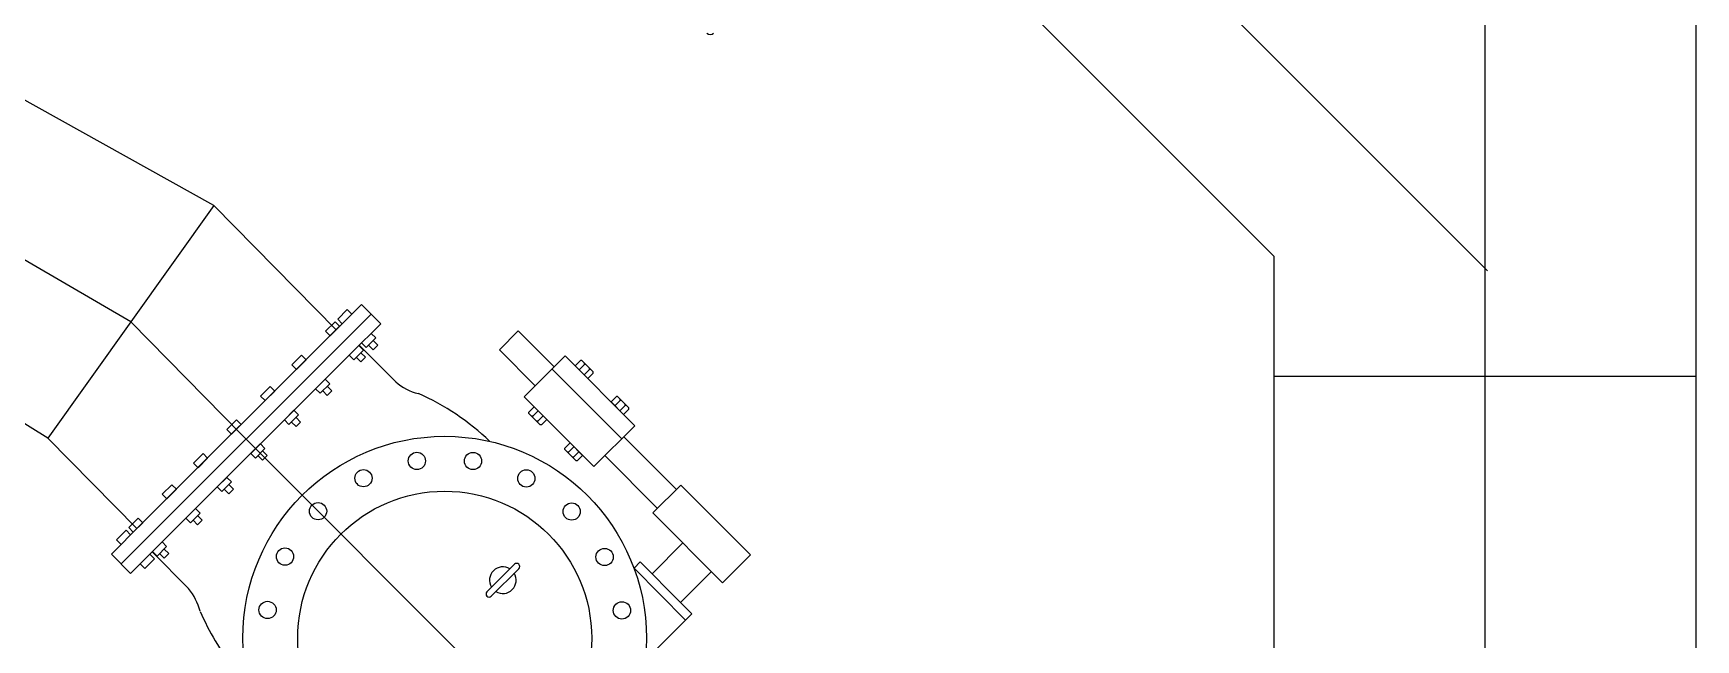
# Model space of a CAD drawing. Header units: inches. Extents: x 68509 to 118759, y -70653 to -42503.
# Drawn here: x 94563 to 98109, y -60665 to -59372 of the extents above; entities that cross this region are included whole.
import ezdxf

# ---------------------------------------------------------------- set-up
doc = ezdxf.new("R2010")
doc.units = ezdxf.units.IN
doc.header["$MEASUREMENT"] = 0
doc.layers.add('M-X-BKGD', color=8, linetype='Continuous')

msp = doc.modelspace()

# ---------------------------------------------------------------- linework, layer by layer
at = {"layer": 'M-X-BKGD', "ltscale": 0.003}
for p, q in [((97659, -43327.6), (97659, -68502.9)), ((97664.8, -59878.6), (95013.9, -57227.8)), ((94771.3, -59987.1), (94410.6, -59777.4)), ((95008.1, -60227.8), (94771.3, -59987.1)), ((97659, -62878.6), (95008.1, -60227.8))]:
    msp.add_line(p, q, dxfattribs=at)
at = {"layer": 'M-X-BKGD', "ltscale": 0.2}
for p, q in [((98109, -54952.9), (98109, -68052.9)), ((97209, -59847.1), (97209, -62004.4))]:
    msp.add_line(p, q, dxfattribs=at)
at = {"layer": 'M-X-BKGD'}
for p, q in [((97209, -59847.1), (96280.4, -58918.5)), ((94948.5, -59739.4), (94526.1, -59504)), ((94948.5, -59739.4), (94594.2, -60234.8)), ((95209, -60004.1), (94948.5, -59739.4)), ((95201.7, -60011.5), (95263.2, -59950.1)), ((95232.9, -59960.8), (95212.4, -59981.2)), ((95242.7, -59970.6), (95232.9, -59960.8)), ((95263.2, -59950.1), (95304.1, -59991.2)), ((95283.6, -59970.7), (94750.3, -60502.6)), ((95216.6, -59996.6), (94791.3, -60420.7)), ((95206.8, -59986.8), (95186.3, -60007.2)), ((95196.1, -60017.1), (95216.6, -59996.6)), ((95216.6, -59996.6), (95206.8, -59986.8)), ((95212.4, -59981.2), (95222.2, -59991)), ((95222.2, -59991), (95242.7, -59970.6)), ((95304.1, -59991.2), (95242.6, -60052.5)), ((95263.1, -60032.1), (94832.2, -60461.7)), ((95186.3, -60007.2), (95196.1, -60017.1)), ((95263.1, -60032.1), (95283.6, -60011.6)), ((95272.9, -60041.9), (95263.1, -60032.1)), ((95293.4, -60021.4), (95272.9, -60041.9)), ((95283.6, -60011.6), (95293.4, -60021.4)), ((95288.1, -60026.8), (95297.9, -60036.6)), ((95597.6, -60006.4), (95557.3, -60046.5)), ((95674.2, -60083.2), (95597.6, -60006.4)), ((94594.2, -60234.8), (94295.1, -60050.7)), ((95135.1, -60058.2), (95114.6, -60078.7)), ((95135.1, -60058.2), (95114.6, -60078.7)), ((95145, -60068.1), (95135.1, -60058.2)), ((95145, -60068.1), (95135.1, -60058.2)), ((95237, -60058.1), (95257.5, -60037.6)), ((95237, -60058.1), (95257.5, -60037.6)), ((95246.8, -60067.9), (95237, -60058.1)), ((95246.8, -60067.9), (95237, -60058.1)), ((95267.3, -60047.5), (95246.8, -60067.9)), ((95267.3, -60047.5), (95246.8, -60067.9)), ((95261.9, -60072.4), (95252.1, -60062.6)), ((95257.5, -60037.6), (95267.3, -60047.5)), ((95257.5, -60037.6), (95267.3, -60047.5)), ((95336.4, -60115), (95258.3, -60036.8)), ((95271.8, -60062.6), (95261.9, -60072.4)), ((95262, -60052.8), (95271.8, -60062.6)), ((95288, -60046.4), (95278.2, -60036.6)), ((95297.9, -60036.6), (95288, -60046.4)), ((95633.9, -60123.3), (95557.3, -60046.5)), ((95697.8, -60059.6), (95610.3, -60146.9)), ((95846.2, -60208.5), (95697.8, -60059.6)), ((95114.6, -60078.7), (95124.4, -60088.5)), ((95114.6, -60078.7), (95124.4, -60088.5)), ((95124.4, -60088.5), (95145, -60068.1)), ((95124.4, -60088.5), (95145, -60068.1)), ((95818.2, -60236.4), (95669.7, -60087.6)), ((95719.1, -60081), (95730.5, -60069.6)), ((95745.7, -60107.7), (95719.1, -60081)), ((95738.8, -60077.8), (95727.3, -60089.3)), ((95733.1, -60069.6), (95730.5, -60069.6)), ((95738.8, -60075.3), (95733.1, -60069.6)), ((95749.5, -60088.6), (95738, -60100)), ((95751.4, -60088), (95738.8, -60075.3)), ((95738.8, -60077.8), (95738.8, -60075.3)), ((95741.3, -60077.8), (95738.8, -60077.8)), ((95745.7, -60107.7), (95757.2, -60096.3)), ((95749.5, -60088.6), (95749.5, -60086.1)), ((95752, -60088.6), (95749.5, -60088.6)), ((95757.2, -60093.8), (95751.4, -60088)), ((95757.2, -60096.3), (95757.2, -60093.8)), ((97209, -60102.9), (98109, -60102.9)), ((95068.4, -60124.7), (95047.9, -60145.2)), ((95068.4, -60124.7), (95047.9, -60145.2)), ((95057.7, -60155), (95078.2, -60134.6)), ((95057.7, -60155), (95078.2, -60134.6)), ((95078.2, -60134.6), (95068.4, -60124.7)), ((95078.2, -60134.6), (95068.4, -60124.7)), ((95165.3, -60129.5), (95185.8, -60109.1)), ((95165.3, -60129.5), (95185.8, -60109.1)), ((95175.2, -60139.3), (95165.3, -60129.5)), ((95175.2, -60139.3), (95165.3, -60129.5)), ((95195.7, -60118.9), (95175.2, -60139.3)), ((95195.7, -60118.9), (95175.2, -60139.3)), ((95190.3, -60143.9), (95180.5, -60134)), ((95190.3, -60143.9), (95180.5, -60134)), ((95185.8, -60109.1), (95195.7, -60118.9)), ((95185.8, -60109.1), (95195.7, -60118.9)), ((95190.3, -60124.2), (95200.1, -60134.1)), ((95190.3, -60124.2), (95200.1, -60134.1)), ((95200.1, -60134.1), (95190.3, -60143.9)), ((95200.1, -60134.1), (95190.3, -60143.9)), ((95047.9, -60145.2), (95057.7, -60155)), ((95047.9, -60145.2), (95057.7, -60155)), ((95758.7, -60295.7), (95610.1, -60146.7)), ((95631.6, -60168.2), (95620.2, -60179.7)), ((95658.2, -60194.9), (95631.6, -60168.2)), ((95795.6, -60157.7), (95807, -60146.3)), ((95822.2, -60184.4), (95795.6, -60157.7)), ((95815.2, -60154.5), (95803.8, -60165.9)), ((95809.5, -60146.3), (95807, -60146.3)), ((95815.2, -60152), (95809.5, -60146.3)), ((95825.9, -60165.2), (95814.5, -60176.7)), ((95827.9, -60164.7), (95815.2, -60152)), ((95815.2, -60154.5), (95815.2, -60152)), ((95817.7, -60154.5), (95815.2, -60154.5)), ((95822.2, -60184.4), (95833.6, -60173)), ((95825.9, -60165.2), (95825.9, -60162.7)), ((95828.4, -60165.2), (95825.9, -60165.2)), ((95833.6, -60170.4), (95827.9, -60164.7)), ((95833.6, -60173), (95833.6, -60170.4)), ((94996.8, -60196.2), (94976.3, -60216.6)), ((94996.8, -60196.2), (94976.3, -60216.6)), ((94986.1, -60226.5), (95006.6, -60206)), ((94986.1, -60226.5), (95006.6, -60206)), ((95006.6, -60206), (94996.8, -60196.2)), ((95006.6, -60206), (94996.8, -60196.2)), ((95098.6, -60196), (95119.1, -60175.6)), ((95098.6, -60196), (95119.1, -60175.6)), ((95108.5, -60205.9), (95098.6, -60196)), ((95108.5, -60205.9), (95098.6, -60196)), ((95129, -60185.4), (95108.5, -60205.9)), ((95129, -60185.4), (95108.5, -60205.9)), ((95123.6, -60210.4), (95113.8, -60200.6)), ((95123.6, -60210.4), (95113.8, -60200.6)), ((95119.1, -60175.6), (95129, -60185.4)), ((95119.1, -60175.6), (95129, -60185.4)), ((95123.6, -60190.7), (95133.4, -60200.6)), ((95123.6, -60190.7), (95133.4, -60200.6)), ((95133.4, -60200.6), (95123.6, -60210.4)), ((95133.4, -60200.6), (95123.6, -60210.4)), ((95620.2, -60182.2), (95620.2, -60179.7)), ((95625.9, -60187.9), (95620.2, -60182.2)), ((95638.6, -60200.6), (95625.9, -60187.9)), ((95628.4, -60187.9), (95625.9, -60187.9)), ((95628.4, -60187.9), (95639.9, -60176.5)), ((95628.4, -60190.4), (95628.4, -60187.9)), ((95639.1, -60198.6), (95636.6, -60198.6)), ((95644.3, -60206.3), (95638.6, -60200.6)), ((95639.1, -60198.6), (95650.5, -60187.2)), ((95639.1, -60201.1), (95639.1, -60198.6)), ((95646.8, -60206.3), (95644.3, -60206.3)), ((95658.2, -60194.9), (95646.8, -60206.3)), ((95846.2, -60208.5), (95758.7, -60295.7)), ((94784.2, -60427.8), (94594.2, -60234.8)), ((94976.3, -60216.6), (94986.1, -60226.5)), ((94976.3, -60216.6), (94986.1, -60226.5)), ((95708.1, -60244.9), (95696.6, -60256.3)), ((95734.7, -60271.6), (95708.1, -60244.9)), ((95934.7, -60344.5), (95822.6, -60232)), ((94904.7, -60288), (94925.2, -60267.6)), ((94904.7, -60288), (94925.2, -60267.6)), ((94935, -60277.4), (94914.5, -60297.9)), ((94935, -60277.4), (94914.5, -60297.9)), ((94925.2, -60267.6), (94935, -60277.4)), ((94925.2, -60267.6), (94935, -60277.4)), ((95027, -60267.5), (95047.5, -60247)), ((95027, -60267.5), (95047.5, -60247)), ((95036.8, -60277.3), (95027, -60267.5)), ((95036.8, -60277.3), (95027, -60267.5)), ((95057.3, -60256.9), (95036.8, -60277.3)), ((95057.3, -60256.9), (95036.8, -60277.3)), ((95052, -60281.8), (95042.2, -60272)), ((95052, -60281.8), (95042.2, -60272)), ((95047.5, -60247), (95057.3, -60256.9)), ((95047.5, -60247), (95057.3, -60256.9)), ((95052, -60262.2), (95061.8, -60272)), ((95052, -60262.2), (95061.8, -60272)), ((95061.8, -60272), (95052, -60281.8)), ((95061.8, -60272), (95052, -60281.8)), ((95696.6, -60258.8), (95696.6, -60256.3)), ((95702.4, -60264.6), (95696.6, -60258.8)), ((95715, -60277.3), (95702.4, -60264.6)), ((95704.9, -60264.6), (95702.4, -60264.6)), ((95704.9, -60264.6), (95716.3, -60253.2)), ((95704.9, -60267.1), (95704.9, -60264.6)), ((95715.6, -60275.3), (95713.1, -60275.3)), ((95720.7, -60283), (95715, -60277.3)), ((95715.6, -60275.3), (95727, -60263.9)), ((95715.6, -60277.8), (95715.6, -60275.3)), ((95734.7, -60271.6), (95723.3, -60283)), ((95894.5, -60384.6), (95782.4, -60272.2)), ((94914.5, -60297.9), (94904.7, -60288)), ((94914.5, -60297.9), (94904.7, -60288)), ((95723.3, -60283), (95720.7, -60283)), ((94838, -60354.6), (94858.5, -60334.1)), ((94838, -60354.6), (94858.5, -60334.1)), ((94868.3, -60344), (94847.8, -60364.4)), ((94868.3, -60344), (94847.8, -60364.4)), ((94858.5, -60334.1), (94868.3, -60344)), ((94858.5, -60334.1), (94868.3, -60344)), ((94975.9, -60318.5), (94955.4, -60338.9)), ((94975.9, -60318.5), (94955.4, -60338.9)), ((94955.4, -60338.9), (94965.2, -60348.7)), ((94955.4, -60338.9), (94965.2, -60348.7)), ((94965.2, -60348.7), (94985.7, -60328.3)), ((94965.2, -60348.7), (94985.7, -60328.3)), ((94970.5, -60343.4), (94980.3, -60353.3)), ((94970.5, -60343.4), (94980.3, -60353.3)), ((94985.7, -60328.3), (94975.9, -60318.5)), ((94985.7, -60328.3), (94975.9, -60318.5)), ((94980.3, -60353.3), (94990.2, -60343.5)), ((94980.3, -60353.3), (94990.2, -60343.5)), ((94990.2, -60343.5), (94980.4, -60333.6)), ((94990.2, -60343.5), (94980.4, -60333.6)), ((95944.3, -60334.9), (95884.9, -60394.2)), ((96093, -60483.9), (95944.3, -60334.9)), ((94847.8, -60364.4), (94838, -60354.6)), ((94847.8, -60364.4), (94838, -60354.6)), ((94909.2, -60385), (94888.7, -60405.4)), ((94909.2, -60385), (94888.7, -60405.4)), ((94919, -60394.8), (94909.2, -60385)), ((94919, -60394.8), (94909.2, -60385)), ((94791.3, -60420.7), (94729.8, -60482.1)), ((94787.1, -60405.3), (94766.6, -60425.7)), ((94787.1, -60405.3), (94766.6, -60425.7)), ((94776.4, -60435.6), (94796.9, -60415.1)), ((94776.4, -60435.6), (94796.9, -60415.1)), ((94796.9, -60415.1), (94787.1, -60405.3)), ((94796.9, -60415.1), (94787.1, -60405.3)), ((94888.7, -60405.4), (94898.5, -60415.3)), ((94888.7, -60405.4), (94898.5, -60415.3)), ((94898.5, -60415.3), (94919, -60394.8)), ((94898.5, -60415.3), (94919, -60394.8)), ((94903.8, -60409.9), (94913.6, -60419.8)), ((94903.8, -60409.9), (94913.6, -60419.8)), ((94913.6, -60419.8), (94923.5, -60410)), ((94913.6, -60419.8), (94923.5, -60410)), ((94923.5, -60410), (94913.7, -60400.1)), ((94923.5, -60410), (94913.7, -60400.1)), ((96033.5, -60543.2), (95884.9, -60394.2)), ((94761, -60431.3), (94740.5, -60451.8)), ((94761, -60431.3), (94740.5, -60451.8)), ((94740.5, -60451.8), (94750.3, -60461.6)), ((94740.5, -60451.8), (94750.3, -60461.6)), ((94750.3, -60461.6), (94770.8, -60441.2)), ((94750.3, -60461.6), (94770.8, -60441.2)), ((94770.8, -60441.2), (94761, -60431.3)), ((94770.8, -60441.2), (94761, -60431.3)), ((94766.6, -60425.7), (94776.4, -60435.6)), ((94766.6, -60425.7), (94776.4, -60435.6)), ((94817.3, -60476.6), (94837.8, -60456.1)), ((94817.3, -60476.6), (94837.8, -60456.1)), ((94837.8, -60456.1), (94847.6, -60466)), ((94837.8, -60456.1), (94847.6, -60466)), ((94729.8, -60482.1), (94770.7, -60523.1)), ((94770.7, -60523.1), (94832.2, -60461.7)), ((94791.2, -60502.6), (94811.7, -60482.2)), ((94791.2, -60502.6), (94811.7, -60482.2)), ((94821.5, -60492), (94801, -60512.5)), ((94821.5, -60492), (94801, -60512.5)), ((94811.7, -60482.2), (94821.5, -60492)), ((94811.7, -60482.2), (94821.5, -60492)), ((94894.5, -60555.7), (94816.4, -60477.5)), ((94827.1, -60486.4), (94817.3, -60476.6)), ((94827.1, -60486.4), (94817.3, -60476.6)), ((94847.6, -60466), (94827.1, -60486.4)), ((94847.6, -60466), (94827.1, -60486.4)), ((94842.3, -60491), (94832.4, -60481.1)), ((94842.3, -60491), (94832.4, -60481.1)), ((94842.3, -60471.3), (94852.1, -60481.1)), ((94842.3, -60471.3), (94852.1, -60481.1)), ((94852.1, -60481.1), (94842.3, -60491)), ((94852.1, -60481.1), (94842.3, -60491)), ((95948.7, -60458.1), (95882.8, -60523.8)), ((96093, -60483.9), (96033.5, -60543.2)), ((94801, -60512.5), (94791.2, -60502.6)), ((94801, -60512.5), (94791.2, -60502.6)), ((95530.7, -60562.2), (95589.3, -60503.8)), ((95540.1, -60571.6), (95598.6, -60513.2)), ((95857.8, -60498.7), (95844.4, -60512.1)), ((95954.5, -60622.5), (95844.4, -60512.1)), ((95943.9, -60585), (95857.8, -60498.7)), ((96009.7, -60519.3), (95943.9, -60585)), ((95943.9, -60585), (95968, -60609.1)), ((95968, -60609.1), (95868.6, -60708.3))]:
    msp.add_line(p, q, dxfattribs=at)
for centre, radius in [((95440.6, -60661.5), 430.5), ((95381.3, -60283.5), 18.4), ((95501, -60283.7), 18.4), ((95267.4, -60320.3), 18.4), ((95614.8, -60320.8), 18.4), ((95440.6, -60661.5), 313.5), ((95170.5, -60390.6), 18.4), ((95711.5, -60391.3), 18.4), ((95100, -60487.3), 18.4), ((95781.7, -60488.2), 18.4), ((95062.8, -60601.1), 18.4), ((95818.6, -60602.1), 18.4)]:
    msp.add_circle(centre, radius, dxfattribs=at)
for centre, radius, start, end in [((96007.1, -59365), 10, 225, 315), ((95409.2, -60032.6), 110, 228.538, 257.0875), ((95170, -60624.1), 529.8, 46.1915, 66.0954), ((95564.7, -60537.7), 28.4, 58.4383, 211.4034), ((95564.7, -60537.7), 28.4, 238.4383, 31.4034), ((95594, -60508.5), 6.64, 314.9209, 134.9209), ((94793.2, -60637.8), 130.4, 15.0196, 39.0383), ((95535.4, -60566.9), 6.64, 134.9209, 314.9209), ((95419.6, -60388.5), 544.9, 203.2983, 218.1619)]:
    msp.add_arc(centre, radius, start, end, dxfattribs=at)

doc.saveas('drawing.dxf')
